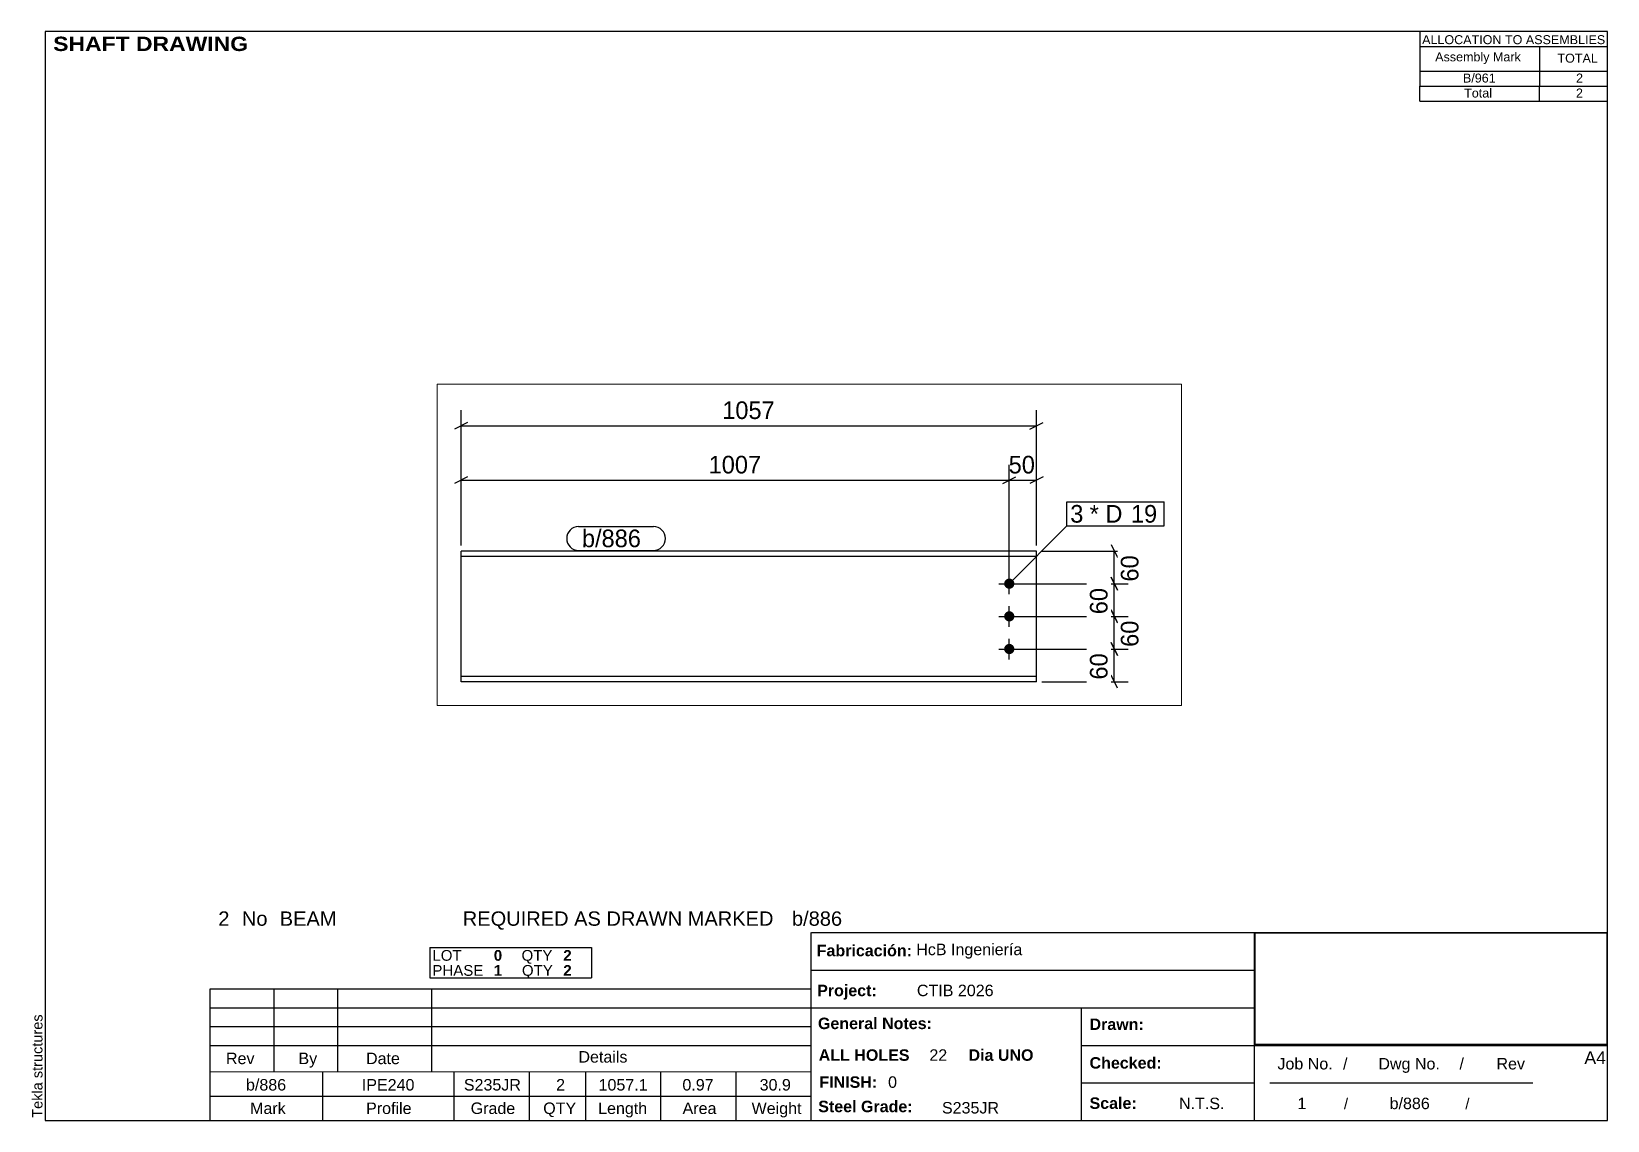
# Paper-space layout 'Layout1' of a CAD drawing. Header units: millimetres. Extents: x 2 to 292, y 5 to 205.
# The model-space entities are those that its viewports show. They can reach past a viewport. Long polylines and large blocks are cut down to what shows.
import ezdxf

# ---------------------------------------------------------------- set-up
doc = ezdxf.new("R2010")
doc.units = ezdxf.units.MM
doc.layers.add('Viewport layer', color=7, linetype='Continuous', plot=False)
doc.styles.add('Arial', font='ARIAL.TTF', dxfattribs={"height": 0.2})
doc.styles.add('Arial Black', font='ARIBLK.TTF', dxfattribs={"height": 0.2})
doc.styles.add('Arial Bold', font='ARIALBD.TTF', dxfattribs={"height": 0.2})
doc.styles.add('Comic Sans MS', font='COMIC.TTF', dxfattribs={"height": 0.2})

msp = doc.modelspace()

# ---------------------------------------------------------------- hatches: boundary and pattern name
at = {"linetype": 'Continuous'}
for points in [[(1041.6, 224, -1), (1060.6, 224, -1)], [(1041.6, 164, -1), (1060.6, 164, -1)], [(1041.6, 104, -1), (1060.6, 104, -1)]]:
    msp.add_hatch(color=3, dxfattribs=at).paths.add_polyline_path(points)

# ---------------------------------------------------------------- linework, layer by layer
at = {"color": 8, "linetype": 'Continuous'}
for p, q in [((44, 294), (44, 542.4)), ((56, 520), (32, 508)), ((44, 514), (1101.1, 514)), ((1089.1, 508), (1113.1, 520)), ((44, 294), (44, 442.4)), ((1051.1, 234), (1051.1, 442.4)), ((1101.1, 294), (1101.1, 442.4)), ((56, 420), (32, 408)), ((1039.1, 408), (1063.1, 420)), ((1051.1, 414), (1101.1, 414)), ((1113.1, 420), (1089.1, 408)), ((1238, 296), (1250, 272)), ((1111.1, 284), (1272.4, 284)), ((1244, 224), (1244, 284)), ((1250, 212), (1238, 236)), ((1061.1, 224), (1272.4, 224)), ((1238, 176), (1250, 152)), ((1061.1, 164), (1272.4, 164)), ((1244, 104), (1244, 164)), ((1250, 92), (1238, 116)), ((1061.1, 104), (1272.4, 104)), ((1111.1, 44), (1269.6, 44)), ((1250, 32), (1238, 56))]:
    msp.add_line(p, q, dxfattribs=at)
at = {"color": 7, "linetype": 'Continuous'}
for p, q in [((1335.4, 330.1), (1335.4, 374.1)), ((44, 44), (44, 284)), ((1101.1, 284), (44, 284)), ((1101.1, 274.2), (44, 274.2)), ((1101.1, 44), (1101.1, 284)), ((1101.1, 53.8), (44, 53.8)), ((1101.1, 44), (44, 44))]:
    msp.add_line(p, q, dxfattribs=at)
at = {"color": 3, "linetype": 'Continuous'}
for p, q in [((1051.1, 205), (1051.1, 243)), ((1032.1, 224), (1070.1, 224)), ((1051.1, 145), (1051.1, 183)), ((1032.1, 164), (1070.1, 164)), ((1051.1, 85), (1051.1, 123)), ((1032.1, 104), (1070.1, 104))]:
    msp.add_line(p, q, dxfattribs=at)

# ---------------------------------------------------------------- wipeouts: each hides what was drawn before it
at = {"color": 0}
msp.add_wipeout([(1189.2, 336.1), (1189.2, 368.1), (1163.1, 368.1), (1163.1, 336.1)], dxfattribs=at)

# ---------------------------------------------------------------- next in the draw order: wipeouts: each hides what was drawn before it
for points in [[(627.6, 520), (627.6, 564.8), (517.4, 564.8), (517.4, 520)], [(1108.5, 420), (1108.5, 464.8), (1043.6, 464.8), (1043.6, 420)], [(1189.2, 336.1), (1189.2, 368.1), (1163.1, 368.1), (1163.1, 336.1)], [(391.4, 291), (391.4, 323), (266, 323), (266, 291)], [(1294.8, 286.5), (1250, 286.5), (1250, 221.5), (1294.8, 221.5)], [(1294.8, 166.5), (1250, 166.5), (1250, 101.5), (1294.8, 101.5)]]:
    msp.add_wipeout(points, dxfattribs=at)

# ---------------------------------------------------------------- next in the draw order: linework, layer by layer
at = {"color": 8, "linetype": 'Continuous'}
for p, q in [((1101.1, 294), (1101.1, 542.4)), ((1051.1, 234), (1051.1, 442.4)), ((44, 414), (1051.1, 414)), ((1039.1, 408), (1063.1, 420)), ((1238, 236), (1250, 212)), ((1061.1, 224), (1269.6, 224)), ((1244, 164), (1244, 224)), ((1250, 152), (1238, 176)), ((1061.1, 164), (1269.6, 164)), ((1238, 116), (1250, 92)), ((1061.1, 104), (1269.6, 104)), ((1244, 44), (1244, 104))]:
    msp.add_line(p, q, dxfattribs=at)
at = {"color": 7, "linetype": 'Continuous'}
for p, q in [((1157.1, 330.1), (1157.1, 374.1)), ((1051.1, 224), (1157.1, 330.1))]:
    msp.add_line(p, q, dxfattribs=at)

# ---------------------------------------------------------------- next in the draw order: texts
at = {"color": 3, "style": 'Comic Sans MS'}
for s, p in [('1057', (523.8, 526.4)), ('50', (1050, 426.4))]:
    msp.add_text(s, height=32.38, dxfattribs=at).set_placement(p)
for p in [(1288.4, 227.9), (1288.4, 107.9)]:
    msp.add_text('60', height=32.38, rotation=90.0002, dxfattribs=at).set_placement(p)

# ---------------------------------------------------------------- next in the draw order: wipeouts: each hides what was drawn before it
at = {"color": 0}
for points in [[(1265, 336.1), (1265, 368.1), (1198.8, 368.1), (1198.8, 336.1)], [(391.4, 291), (391.4, 323), (266, 323), (266, 291)]]:
    msp.add_wipeout(points, dxfattribs=at)

# ---------------------------------------------------------------- next in the draw order: linework, layer by layer
at = {"color": 7, "linetype": 'Continuous'}
for p, q in [((260, 329), (397.4, 329)), ((260, 285), (397.4, 285))]:
    msp.add_line(p, q, dxfattribs=at)
for centre, start, end in [((260, 307), 90, 270), ((397.4, 307), 270, 90)]:
    msp.add_arc(centre, 22, start, end, dxfattribs=at)

# ---------------------------------------------------------------- next in the draw order: texts
at = {"color": 3, "style": 'Comic Sans MS'}
msp.add_text('b/886', height=32.38, dxfattribs=at).set_placement((266, 291))

# ---------------------------------------------------------------- next in the draw order: wipeouts: each hides what was drawn before it
at = {"color": 0}
for points in [[(602.6, 420), (602.6, 464.8), (492.4, 464.8), (492.4, 420)], [(1265, 336.1), (1265, 368.1), (1198.8, 368.1), (1198.8, 336.1)], [(1238, 226.5), (1193.2, 226.5), (1193.2, 161.5), (1238, 161.5)], [(1238, 106.5), (1193.2, 106.5), (1193.2, 41.5), (1238, 41.5)]]:
    msp.add_wipeout(points, dxfattribs=at)

# ---------------------------------------------------------------- next in the draw order: texts
at = {"color": 3, "style": 'Comic Sans MS'}
for s, height, p in [('1007', 32.38, (498.8, 426.4)), ('3', 32.4, (1163.1, 336.1)), ('* D', 32.38, (1198.8, 336.1))]:
    msp.add_text(s, height=height, dxfattribs=at).set_placement(p)
for p in [(1231.6, 167.9), (1231.6, 47.9)]:
    msp.add_text('60', height=32.38, rotation=90.0002, dxfattribs=at).set_placement(p)

# ---------------------------------------------------------------- next in the draw order: wipeouts: each hides what was drawn before it
at = {"color": 0}
msp.add_wipeout([(1319.8, 336.1), (1319.8, 368.1), (1274.6, 368.1), (1274.6, 336.1)], dxfattribs=at)

# ---------------------------------------------------------------- next in the draw order: wipeouts: each hides what was drawn before it
msp.add_wipeout([(1319.8, 336.1), (1319.8, 368.1), (1274.6, 368.1), (1274.6, 336.1)], dxfattribs=at)

# ---------------------------------------------------------------- next in the draw order: linework, layer by layer
at = {"color": 7, "linetype": 'Continuous'}
for p, q in [((1157.1, 374.1), (1335.4, 374.1)), ((1157.1, 330.1), (1335.4, 330.1))]:
    msp.add_line(p, q, dxfattribs=at)

# ---------------------------------------------------------------- next in the draw order: texts
at = {"color": 3, "style": 'Comic Sans MS'}
msp.add_text('19', height=32.38, dxfattribs=at).set_placement((1274.6, 336.1))

psp = doc.layouts.get("Layout1")

# ---------------------------------------------------------------- linework, layer by layer
at = {"color": 5, "linetype": 'Continuous'}
for p, q in [((292, 205), (5, 205)), ((5, 205), (5, 5)), ((292, 5), (292, 205)), ((5, 5), (292, 5))]:
    psp.add_line(p, q, dxfattribs=at)
at = {"color": 7, "linetype": 'Continuous'}
for p, q in [((257.51, 205), (257.51, 197.75)), ((257.57, 202.24), (292, 202.24)), ((279.49, 202.24), (279.49, 197.75)), ((257.51, 197.75), (257.51, 195)), ((257.57, 197.75), (292, 197.75)), ((279.49, 197.75), (279.49, 195)), ((257.51, 192.23), (257.51, 194.99)), ((257.54, 194.99), (292, 194.99)), ((279.49, 192.23), (279.49, 194.99)), ((257.51, 192.23), (292, 192.23)), ((145.72, 5), (145.72, 39.5)), ((145.75, 39.5), (292, 39.5)), ((227.14, 5), (227.14, 39.5)), ((75.68, 36.74), (105.35, 36.74)), ((75.68, 36.74), (75.68, 33.98)), ((105.35, 36.74), (105.35, 33.98)), ((75.68, 33.98), (75.68, 31.22)), ((105.35, 33.98), (105.35, 31.22)), ((145.72, 32.6), (227.14, 32.6)), ((35.31, 13.97), (35.31, 29.15)), ((35.31, 29.15), (145.71, 29.15)), ((47.04, 13.97), (47.04, 29.15)), ((58.77, 13.97), (58.77, 29.15)), ((75.68, 31.22), (105.35, 31.22)), ((76.02, 13.97), (76.02, 29.15)), ((145.71, 13.97), (145.71, 29.15)), ((35.31, 25.7), (145.71, 25.7)), ((145.72, 25.7), (227.14, 25.7)), ((195.4, 5), (195.4, 25.7)), ((35.31, 22.25), (145.71, 22.25)), ((35.31, 18.8), (145.71, 18.8)), ((195.4, 18.8), (292, 18.8)), ((35.31, 13.96), (145.71, 13.97)), ((35.31, 9.49), (35.31, 13.96)), ((56.01, 9.49), (56.01, 13.97)), ((80.16, 9.49), (80.16, 13.97)), ((93.96, 9.49), (93.96, 13.97)), ((104.31, 9.49), (104.31, 13.97)), ((118.11, 9.49), (118.11, 13.97)), ((131.91, 9.49), (131.91, 13.97)), ((195.4, 11.9), (227.14, 11.9)), ((229.99, 11.92), (278.29, 11.92)), ((35.31, 9.48), (145.72, 9.49)), ((35.31, 5), (35.31, 9.48)), ((56.01, 5), (56.01, 9.48)), ((80.16, 5), (80.16, 9.48)), ((93.96, 5), (93.96, 9.48)), ((104.31, 5), (104.31, 9.48)), ((118.11, 5), (118.11, 9.48)), ((131.91, 5), (131.91, 9.48))]:
    psp.add_line(p, q, dxfattribs=at)
at = {"color": 2, "linetype": 'Continuous'}
for p, q in [((227.28, 39.46), (291.86, 39.46)), ((227.29, 19.02), (227.29, 39.46)), ((291.96, 19.03), (291.96, 39.47)), ((227.28, 19.03), (291.86, 19.03))]:
    psp.add_line(p, q, dxfattribs=at)

# ---------------------------------------------------------------- texts
at = {"color": 7}
for s, height, style, p in [(' SHAFT DRAWING', 2.6342, 'Arial Black', (5.3, 201.42)), ('ALLOCATION TO ASSEMBLIES', 1.6475, 'Arial', (257.95, 202.68)), ('Assembly Mark', 1.6475, 'Arial', (260.35, 199.52)), ('TOTAL', 1.648, 'Arial', (282.81, 199.28)), ('2', 2.64, 'Arial', (36.8, 40.76)), ('REQUIRED AS DRAWN MARKED', 2.636, 'Arial', (81.71, 40.76)), ('b/886', 2.636, 'Arial', (142.18, 40.76)), ('No', 2.636, 'Arial', (41.13, 40.76)), ('BEAM', 2.636, 'Arial', (48.08, 40.76)), ('b/886', 2.109, 'Arial', (41.89, 10.5)), ('IPE240', 2.109, 'Arial', (63.17, 10.5)), ('S235JR', 2.109, 'Arial', (81.91, 10.5)), ('2', 2.11, 'Arial', (98.86, 10.5)), ('1057.1', 2.109, 'Arial', (106.66, 10.5)), ('0.97', 2.109, 'Arial', (122.06, 10.5)), ('30.9', 2.109, 'Arial', (136.25, 10.5)), ('FINISH:', 2.107, 'Arial Bold', (147.22, 11)), ('0', 2.11, 'Arial', (159.84, 11))]:
    psp.add_text(s, height=height, dxfattribs=dict(at, style=style)).set_placement(p)
at = {"color": 7, "linetype": 'Continuous'}
for s, height, style, p in [('B/961', 1.648, 'Arial', (265.45, 195.63)), ('2', 1.65, 'Arial', (286.23, 195.63)), ('Total', 1.648, 'Arial', (265.67, 192.88)), ('2', 1.65, 'Arial', (286.21, 192.88)), ('LOT', 1.977, 'Arial', (76.13, 34.33)), ('0', 1.98, 'Arial Bold', (87.41, 34.33)), ('QTY', 1.977, 'Arial', (92.51, 34.33)), ('2', 1.98, 'Arial Bold', (100.18, 34.33)), ('Fabricación:', 2.1074, 'Arial Bold', (146.73, 35.16)), ('HcB Ingeniería', 2.1088, 'Arial', (165.02, 35.36)), ('PHASE', 1.977, 'Arial', (76.13, 31.57)), ('1', 1.98, 'Arial Bold', (87.41, 31.57)), ('QTY', 1.977, 'Arial', (92.58, 31.57)), ('2', 1.98, 'Arial Bold', (100.18, 31.57)), ('Project:', 2.107, 'Arial Bold', (146.81, 27.83)), ('CTIB 2026', 2.109, 'Arial', (165.14, 27.83)), ('General Notes:', 2.1074, 'Arial Bold', (146.96, 21.78)), ('Drawn:', 2.107, 'Arial Bold', (196.85, 21.62)), ('Rev', 2.109, 'Arial', (38.21, 15.35)), ('By', 2.109, 'Arial', (51.53, 15.35)), ('Date', 2.109, 'Arial', (63.94, 15.35)), ('Details', 2.109, 'Arial', (102.96, 15.63)), ('ALL HOLES', 2.107, 'Arial Bold', (147.1, 15.96)), ('22', 2.109, 'Arial', (167.43, 15.96)), ('Dia UNO', 2.107, 'Arial Bold', (174.62, 15.96)), ('A4', 2.307, 'Arial', (287.76, 15.38)), ('Checked:', 2.107, 'Arial Bold', (196.85, 14.53)), ('Job No.', 2.109, 'Arial', (231.37, 14.37)), ('/', 2.11, 'Arial', (243.42, 14.37)), ('Dwg No.', 2.109, 'Arial', (249.91, 14.37)), ('/', 2.11, 'Arial', (264.81, 14.37)), ('Rev', 2.109, 'Arial', (271.61, 14.37)), ('Steel Grade:', 2.1074, 'Arial Bold', (147.01, 6.52)), ('Scale:', 2.107, 'Arial Bold', (196.85, 7.13)), ('N.T.S.', 2.109, 'Arial', (213.29, 7.08)), ('1', 2.11, 'Arial', (235.04, 7.08)), ('/', 1.98, 'Arial', (243.58, 7.08)), ('b/886', 2.109, 'Arial', (251.98, 7.08)), ('/', 1.98, 'Arial', (265.88, 7.08)), ('Mark', 2.109, 'Arial', (42.64, 6.19)), ('Profile', 2.109, 'Arial', (63.95, 6.19)), ('Grade', 2.109, 'Arial', (83.16, 6.19)), ('QTY', 2.109, 'Arial', (96.49, 6.19)), ('Length', 2.109, 'Arial', (106.58, 6.19)), ('Area', 2.109, 'Arial', (122.09, 6.19)), ('Weight', 2.109, 'Arial', (134.77, 6.19)), ('S235JR', 2.109, 'Arial', (169.74, 6.28))]:
    psp.add_text(s, height=height, dxfattribs=dict(at, style=style)).set_placement(p)
at = {"color": 174, "linetype": 'Continuous', "style": 'Arial'}
psp.add_text('Tekla structures', height=1.9102, rotation=90, dxfattribs=at).set_placement((4.5, 5.5))

# ---------------------------------------------------------------- viewports
at = {"layer": 'Viewport layer', "view_target_point": (683.72, 295.2)}
psp.add_viewport(center=(145.37, 110.71), size=(136.74, 59.04), view_center_point=(0, 0), view_height=590.4, dxfattribs=at)

doc.saveas('drawing.dxf')
